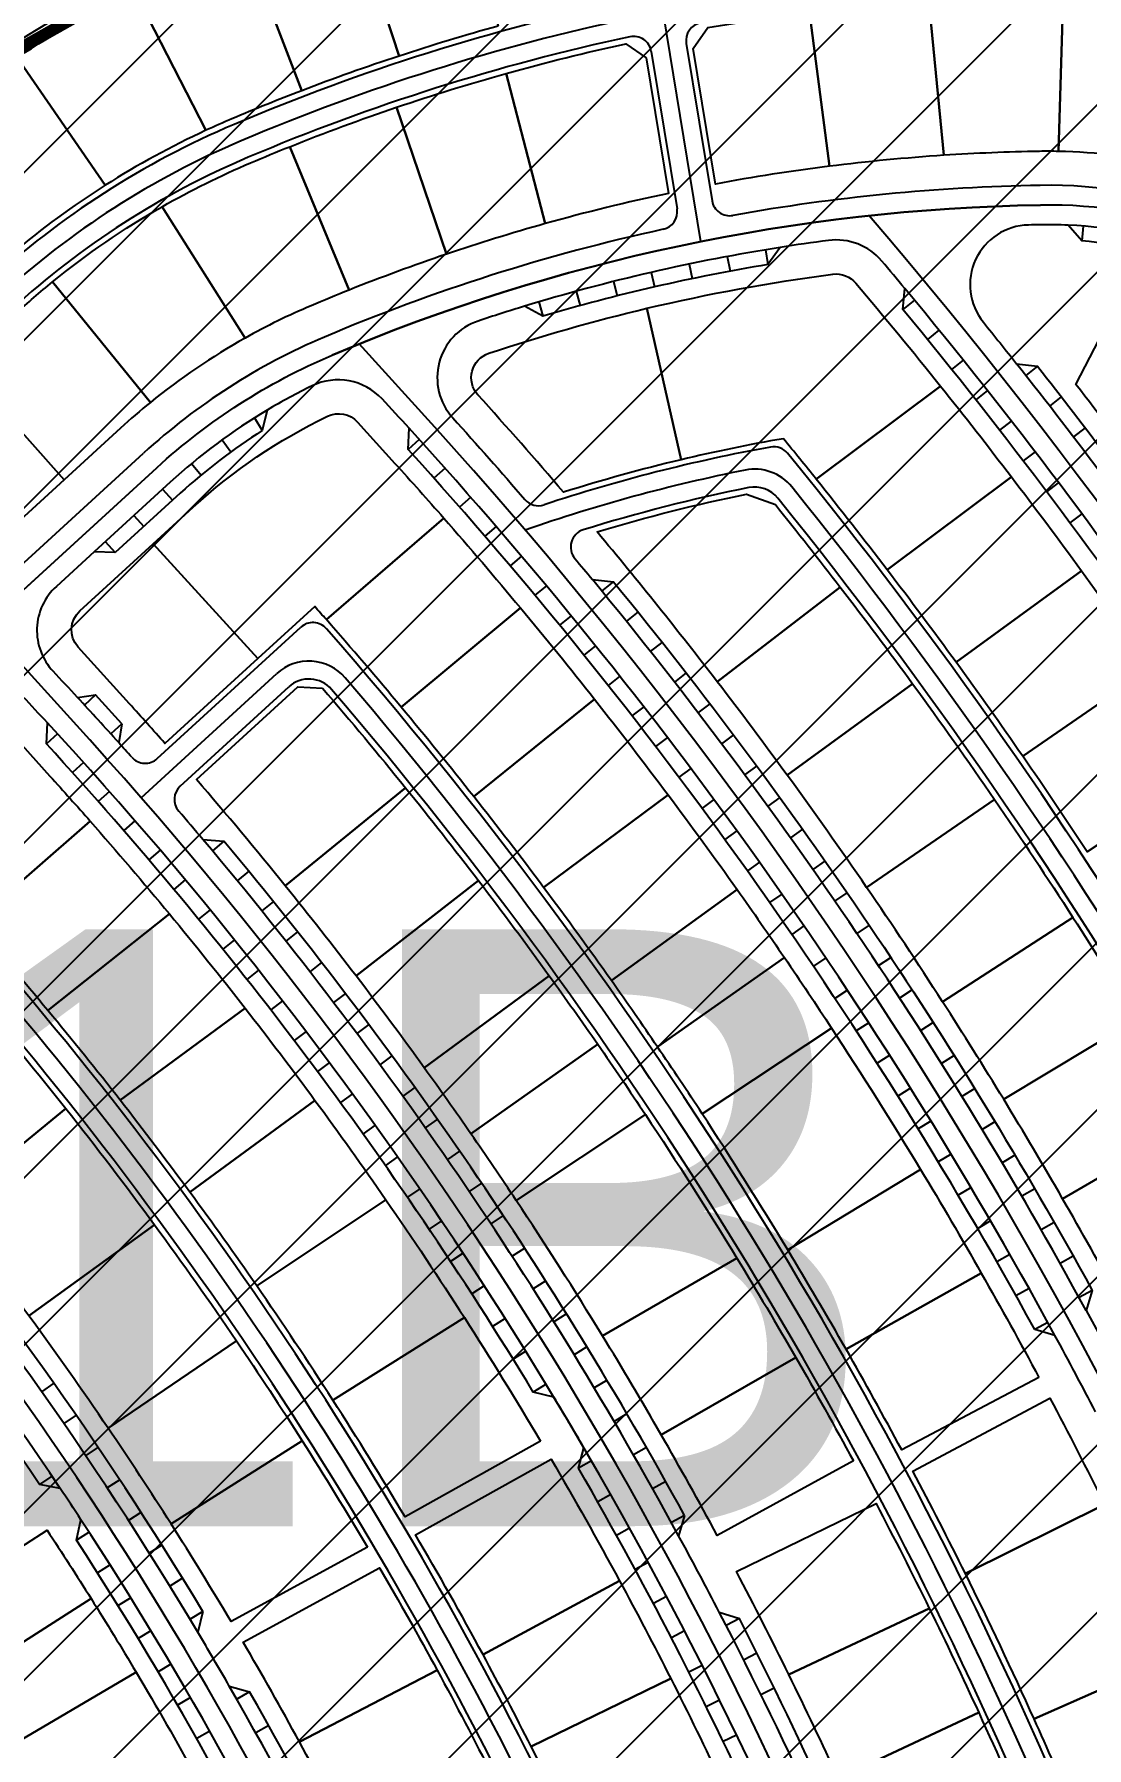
# Paper-space layout 'Layout1' of a CAD drawing. Extents: x 51 to 892, y -832 to -238.
# Drawn here: x 806.07 to 820.18, y -290.56 to -267.59 of the extents above; entities that cross this region are included whole.
import ezdxf

# ---------------------------------------------------------------- set-up
doc = ezdxf.new("R2010")
doc.units = 0
doc.header["$LTSCALE"] = 10
doc.header["$MEASUREMENT"] = 0
doc.linetypes.add('X-Base 100915$0$PHANTOMX2', pattern=[5, 2.5, -0.5, 0.5, -0.5, 0.5, -0.5])
for name, color, linetype in [('L-ANNO-KPLN', 254, 'Continuous'), ('L-ANNO-KPLN-HTCH', 135, 'Continuous'), ('L-ANNO-KPLN-SHET', 139, 'X-Base 100915$0$PHANTOMX2'), ('L-ANNO-TEXT', 50, 'Continuous')]:
    doc.layers.add(name, color=color, linetype=linetype)
doc.styles.add('ANNO-A-XL', font='arial.ttf', dxfattribs={"height": 8})

# ---------------------------------------------------------------- blocks, each defined once
blk = doc.blocks.new('masterplan')
at = {"layer": 'L-ANNO-KPLN'}
for p, q in [((408006.8254733954, 2905926.697607131), (408007.32933309, 2905923.616701897)), ((408007.138029678, 2905926.273449432), (408007.4828378791, 2905924.165081959)), ((408006.6692635743, 2905926.165767282), (408007.0144758747, 2905924.0549289)), ((408012.4543048005, 2905923.825225305), (408012.4387507103, 2905923.625831047)), ((408008.1993252892, 2905923.507349912), (408008.2320230798, 2905923.310040879)), ((408006.6691986622, 2905923.204804126), (408006.7140518915, 2905923.009898539)), ((408007.1771214677, 2905923.316181013), (408007.2179397207, 2905923.12039064)), ((408007.6872362144, 2905923.41704395), (408007.7240020783, 2905923.220452315)), ((408006.1636844765, 2905923.082960804), (408006.2125535477, 2905922.889023149)), ((408005.1607434481, 2905922.808087207), (408005.2175799567, 2905922.616333168)), ((408005.6607945614, 2905922.950703024), (408005.7136586271, 2905922.757816035)), ((408010.1940501194, 2905922.833750665), (408010.039968868, 2905922.706240006)), ((408010.5240428583, 2905922.431875715), (408010.3689910399, 2905922.305547042)), ((408003.767525658, 2905921.128101235), (408002.7550774349, 2905922.245400114)), ((408010.6949394989, 2905921.902349767), (408010.8509528171, 2905922.027489068)), ((408011.8453861941, 2905921.945743758), (408011.6881316208, 2905921.822167873)), ((408011.1747608791, 2905921.620614368), (408011.0177951844, 2905921.496671758)), ((408001.5201323775, 2905921.357551826), (408001.4563925607, 2905921.083814391)), ((408012.0078745936, 2905921.412090888), (408012.1660623415, 2905921.534469957)), ((408001.3496677421, 2905921.252958747), (408001.4563925607, 2905921.083814391)), ((408011.3375392166, 2905921.088536737), (408011.4954481091, 2905921.211275409)), ((408000.9192460724, 2905920.961340121), (408001.0367638115, 2905920.799508169)), ((408003.4096182674, 2905920.832059479), (408003.4231948671, 2905921.114355417)), ((408003.5577837043, 2905920.966416883), (408003.4096182674, 2905920.832059479)), ((408012.483608484, 2905921.120774684), (408012.3244966698, 2905920.999599478)), ((407995.621797408, 2905916.899104219), (407999.8654563529, 2905920.781703423)), ((408011.8129957541, 2905920.799496129), (408011.6541528979, 2905920.677968572)), ((407994.4502117131, 2905915.46937735), (408000.0436624734, 2905920.586925143)), ((408000.5087376063, 2905920.642299316), (408000.6365489379, 2905920.488467383)), ((408003.9054656015, 2905920.579744281), (408003.756167958, 2905920.446633782)), ((408000.3568732308, 2905920.244587559), (407999.4867559699, 2905919.448501765)), ((408000.1190597098, 2905920.298085182), (408000.2540643467, 2905920.150525879)), ((408011.9676177135, 2905920.264991273), (408012.1273852447, 2905920.385300607)), ((408004.249879261, 2905920.190157791), (408004.099460196, 2905920.058303992)), ((407999.7354055207, 2905919.947073126), (407999.8704101575, 2905919.799513823)), ((408004.5910002633, 2905919.797685036), (408004.4394706488, 2905919.667097637)), ((408012.4385981963, 2905919.968713064), (408012.2779153329, 2905919.849628987)), ((407999.3517513316, 2905919.596061071), (407999.4867559699, 2905919.448501765)), ((407999.204192028, 2905919.461056434), (407998.6964591151, 2905918.996522543)), ((407999.4867559699, 2905919.448501765), (407999.204192028, 2905919.461056434)), ((408004.9288044214, 2905919.402353841), (408004.7761752161, 2905919.27304245)), ((408006.0075357207, 2905918.931968831), (408006.162304251, 2905919.058644409)), ((408005.2632677841, 2905919.004192239), (408005.1095500321, 2905918.876166362)), ((408005.5943666369, 2905918.60322846), (408005.4395714665, 2905918.476497508)), ((408006.4910293861, 2905918.65357967), (408006.3352087333, 2905918.528200548)), ((407999.143553157, 2905916.938056091), (407997.7438147676, 2905918.482753486)), ((408000.0484009533, 2905916.687745152), (408001.9722783236, 2905918.447934847)), ((408005.9220775036, 2905918.199490934), (408005.7662161274, 2905918.074064218)), ((408006.6594995807, 2905918.121710849), (408006.8163614962, 2905918.245784776)), ((407999.831769443, 2905916.16425218), (408001.6488267608, 2905917.826710306)), ((408006.2463771487, 2905917.793008287), (408006.0894608616, 2905917.668895019)), ((408007.1382779079, 2905917.835288148), (408006.9803856621, 2905917.712528063)), ((407998.9806173239, 2905917.507277176), (407999.2217474617, 2905917.540717238)), ((407999.2217474617, 2905917.540717238), (407999.0744877446, 2905917.405385883)), ((408000.3560154005, 2905916.318601208), (408001.8108323249, 2905917.649639141)), ((408006.567242578, 2905917.383809339), (408006.4092827572, 2905917.261018632)), ((408007.2978446132, 2905917.300680707), (408007.4567561853, 2905917.422118396)), ((407998.7118707867, 2905917.019637723), (407998.5645171832, 2905916.884409222)), ((407999.573077054, 2905917.154843189), (407999.4245681206, 2905917.020883879)), ((407999.573077054, 2905917.154843189), (407999.531565844, 2905916.901923928)), ((408007.7717741324, 2905917.006304315), (408007.6118543094, 2905916.886197486)), ((408006.8846510415, 2905916.971923105), (408006.7256591446, 2905916.850463971)), ((407999.061666351, 2905916.634876646), (407998.9130529045, 2905916.501034371)), ((408007.1985800335, 2905916.557378789), (408007.0385675986, 2905916.437260136)), ((408007.922392866, 2905916.469107287), (408008.0833097945, 2905916.587874884)), ((407999.4078429559, 2905916.246856309), (407999.2579826945, 2905916.114411987)), ((408007.5090072956, 2905916.140205783), (408007.3479859396, 2905916.021436419)), ((408008.3913414595, 2905916.166859266), (408008.2294386403, 2905916.049439178)), ((407999.750370234, 2905915.855610751), (407999.5992762953, 2905915.724575984)), ((408007.8159108176, 2905915.720433665), (408007.6538922354, 2905915.603022295)), ((408008.6958476591, 2905915.743286803), (408008.5329702329, 2905915.627222407)), ((408000.0892181386, 2905915.461174291), (407999.9369037676, 2905915.331560561)), ((408000.6601389217, 2905915.604045204), (408000.9421465013, 2905915.579254326)), ((408000.9421465013, 2905915.579254326), (408000.7887695923, 2905915.450897309)), ((408001.2752043259, 2905915.177503471), (408001.1206431693, 2905915.050574952)), ((408008.1192688388, 2905915.2980922), (408007.9562648028, 2905915.182047423)), ((408008.9968071713, 2905915.317187015), (408008.8329664897, 2905915.2024864)), ((408000.4243569456, 2905915.06358153), (408000.2708354943, 2905914.935400192)), ((408001.6045205211, 2905914.772679919), (408001.4487884209, 2905914.647190825)), ((408008.4190598504, 2905914.873211333), (408008.2550822089, 2905914.758541645)), ((408009.1294065028, 2905914.775260759), (408009.294199021, 2905914.888589599)), ((408000.7557572561, 2905914.662867346), (408000.6010421818, 2905914.536129631)), ((408001.0833899993, 2905914.259066889), (408000.927494864, 2905914.133783901)), ((408001.9300667405, 2905914.364818518), (408001.7731771014, 2905914.240779648)), ((408008.715262596, 2905914.445821188), (408008.5503232728, 2905914.33253498)), ((408009.5880024817, 2905914.457524426), (408009.4222696119, 2905914.345575259)), ((408009.0078560741, 2905914.015952069), (408008.8419670669, 2905913.904057627)), ((408009.7115354063, 2905913.913459846), (408009.8781970772, 2905914.024021538)), ((408001.4072264349, 2905913.852215582), (408001.2501649036, 2905913.728398297)), ((408002.2518149624, 2905913.953954372), (408002.0937812888, 2905913.831376405)), ((408009.2968195388, 2905913.583634456), (408009.1299929187, 2905913.473139956)), ((408010.1647625825, 2905913.588111147), (408009.9971837259, 2905913.478944637)), ((408001.7272381556, 2905913.442349113), (408001.5690239952, 2905913.320008382)), ((408002.5697374917, 2905913.540122849), (408002.4105733868, 2905913.419016336)), ((408002.8838069629, 2905913.12335957), (408002.7235261269, 2905913.003734933)), ((408009.5821325015, 2905913.148899002), (408009.4143804121, 2905913.039812515)), ((408010.4476790258, 2905913.149823635), (408010.2791946628, 2905913.042059915)), ((408002.0433970895, 2905913.029503438), (408001.8840441678, 2905912.908649978)), ((408003.1939963422, 2905912.703700406), (408003.0326125714, 2905912.585567945)), ((408009.8637747328, 2905912.711776529), (408009.6951093886, 2905912.604106018)), ((408010.7269266895, 2905912.709189547), (408010.5575485623, 2905912.602836126)), ((408002.3556755027, 2905912.61371477), (408002.1951977874, 2905912.494359172)), ((408002.6640460019, 2905912.195019585), (408002.5024575585, 2905912.077172306)), ((408003.5002789296, 2905912.281181484), (408003.3378061153, 2905912.164551364)), ((408010.1417262632, 2905912.272298032), (408009.9721599491, 2905912.166051351)), ((408011.0024861117, 2905912.266239592), (408010.8322260251, 2905912.161303884)), ((408002.9684815365, 2905911.773454609), (408002.8057965278, 2905911.657125977)), ((408003.8026283614, 2905911.855839168), (408003.6390804886, 2905911.740721431)), ((408010.4159673851, 2905911.830494672), (408010.2455124555, 2905911.725679565)), ((408011.2743380876, 2905911.821004642), (408011.1032079076, 2905911.71749396)), ((408003.2689554009, 2905911.349056824), (408003.1051880859, 2905911.234257031)), ((408004.1010186125, 2905911.427710073), (408003.936409759, 2905911.314114627)), ((408010.6864786539, 2905911.386397773), (408010.5151475312, 2905911.283021875)), ((408011.5424636707, 2905911.373515728), (408011.3704753241, 2905911.271437284)), ((408003.5654412372, 2905910.921863458), (408003.4006059692, 2905910.808602565)), ((408004.3954239987, 2905910.99683105), (408004.2297683331, 2905910.884767673)), ((408010.9532408896, 2905910.940038824), (408010.7810460633, 2905910.838109659)), ((408011.8068441744, 2905910.923804035), (408011.6340096476, 2905910.823164945)), ((408004.6858191785, 2905910.563239187), (408004.5191309601, 2905910.452717524)), ((408003.8579130374, 2905910.491911985), (408003.6920242634, 2905910.380199916)), ((408011.2162351776, 2905910.491449471), (408011.0431892038, 2905910.390974453)), ((408012.0674611728, 2905910.471900906), (408011.8937925114, 2905910.372708184)), ((408004.9721791559, 2905910.126971806), (408004.8044727326, 2905910.018001372)), ((408004.1463451454, 2905910.05924012), (408003.9794174044, 2905909.949086666)), ((408011.475442871, 2905910.040661524), (408011.3015583707, 2905909.941647953)), ((408012.3242965024, 2905910.017837837), (408012.1498058103, 2905909.920098396)), ((408005.2544792821, 2905909.68806646), (408005.0857690893, 2905909.580656633)), ((408004.4307122597, 2905909.623885818), (408004.2627601814, 2905909.515300632)), ((408011.7308455911, 2905909.587706942), (408011.5561352493, 2905909.490162008)), ((408012.5773322636, 2905909.561646473), (408012.4020317015, 2905909.465367125)), ((408004.7109894353, 2905909.18588727), (408004.5420277393, 2905909.078879867)), ((408005.5326952578, 2905909.246560927), (408005.3629958173, 2905909.140720954)), ((408011.9824252289, 2905909.132617843), (408011.8069017938, 2905909.036548621)), ((408012.078082794, 2905908.956977461), (408011.8069017938, 2905909.036548621)), ((408004.9871520858, 2905908.745282897), (408004.8171955799, 2905908.639862656)), ((408005.8068031351, 2905908.802493212), (408005.6361290542, 2905908.698232203)), ((407998.6625169304, 2905908.317332658), (407998.4990801202, 2905908.201976629)), ((408005.2591759859, 2905908.302111349), (408005.0882395649, 2905908.198287508)), ((408006.0767793199, 2905908.355901537), (408005.9051452896, 2905908.253228466)), ((407998.9613425869, 2905907.889224075), (407998.7967154568, 2905907.775584498)), ((408006.3426005736, 2905907.906824345), (408006.1700213675, 2905907.805748049)), ((407999.2556814144, 2905907.458018377), (407999.0898831105, 2905907.346108287)), ((408006.6042440154, 2905907.455300289), (408006.4307344883, 2905907.355829468)), ((408005.866657049, 2905907.277329254), (408005.6935322363, 2905907.177196874)), ((407998.6378202285, 2905907.072081813), (407998.4721086726, 2905906.960101664)), ((407999.5455013136, 2905907.023762589), (407999.3785511313, 2905906.913594799)), ((408006.8616871239, 2905907.001368234), (408006.687262211, 2905906.903511452)), ((408006.1248937292, 2905906.825984774), (408005.9508386187, 2905906.72747821)), ((407999.8307706781, 2905906.586504071), (407999.6626880598, 2905906.478091167)), ((408007.1149077395, 2905906.545067254), (408006.9395824546, 2905906.448832934)), ((408007.1149077395, 2905906.545067254), (408007.0355037588, 2905906.273336322)), ((407999.1357895484, 2905906.320436427), (407998.9680563947, 2905906.211507141)), ((408006.378891855, 2905906.372241481), (408006.2039217001, 2905906.275369369)), ((408000.1114583979, 2905906.146290513), (407999.9422629295, 2905906.039644849)), ((407999.4166994819, 2905905.882844036), (407999.247826228, 2905905.775690762)), ((408006.6286291453, 2905905.916139179), (408006.4527592795, 2905905.820910011)), ((408000.3875338631, 2905905.703169922), (408000.2172452712, 2905905.598303625)), ((407999.6929762322, 2905905.442311803), (407999.5229816822, 2905905.336946472)), ((408006.874083693, 2905905.45771788), (408006.6973295284, 2905905.364140002)), ((408000.6589669666, 2905905.257190627), (408000.4876082323, 2905905.154117465)), ((408000.6589669666, 2905905.257190627), (408000.590352576, 2905904.982526247)), ((408007.5794478704, 2905905.248798976), (408007.8490184939, 2905905.162344531)), ((408007.8490184939, 2905905.162344531), (408007.6710829447, 2905905.071026732)), ((407999.9645890354, 2905904.998888782), (407999.7934921186, 2905904.895323126)), ((408007.1152339664, 2905904.997017794), (408006.9376109927, 2905904.90509941)), ((408008.0851348373, 2905904.696962605), (408007.9063597334, 2905904.607299557)), ((408000.2315076472, 2905904.552624347), (408000.0593274152, 2905904.450869899)), ((408007.3520588115, 2905904.534079336), (408007.1735825943, 2905904.443828505)), ((408001.0139848108, 2905904.258012327), (408001.2869664649, 2905904.18307983)), ((408001.2869664774, 2905904.183079808), (408001.1131298107, 2905904.084316572)), ((408008.3169233778, 2905904.22941011), (408008.1373241077, 2905904.141409529)), ((408000.493702346, 2905904.103568192), (408000.3204579714, 2905904.003636281)), ((408007.5845374537, 2905904.068943114), (408007.4052236333, 2905903.980367748)), ((408001.5424766208, 2905903.727791811), (408001.3676350019, 2905903.630858028)), ((408000.751143936, 2905903.651770318), (408000.5768547097, 2905903.553672073)), ((408007.8126494999, 2905903.601649933), (408007.6325137898, 2905903.514757797))]:
    blk.add_line(p, q, dxfattribs=at)
at = {"layer": 'L-ANNO-KPLN', "flags": 128}
for points in [[(407987.0889583607, 2905922.587128629, 0.4917010053788284), (407986.9607872259, 2905921.645488641), (407988.729616443, 2905919.852765416, 0.4048027847091977), (407989.5641404847, 2905919.83371221, -0.0013640750097035), (407990.049060553, 2905920.279810639), (407995.6425113128, 2905925.397358432, -0.0852654705821274), (407999.8477465976, 2905928.097986049, -0.0331588052841534), (408003.847471256, 2905929.487970832), (408004.830487623, 2905929.724915596, -0.0549308624121284), (408011.7720601945, 2905930.609680163, -0.0928711689881435), (408016.3995481979, 2905929.823973209, -0.2358157968075135), (408038.8814598504, 2905905.894963889)], [(407989.6498077281, 2905918.613482691), (407996.1987304164, 2905924.789414102, -0.0852654705819975), (408000.1692018884, 2905927.339274973, -0.0330546858997407), (408004.0533151864, 2905928.689988061), (408005.0235734135, 2905928.923857622, -0.0549308624120991), (408011.7860871383, 2905929.785799562, -0.0928711689882817), (408016.1143715858, 2905929.050894753, -0.235974762197125), (408038.0983193083, 2905905.637775721), (408038.8270733628, 2905903.602639511, -0.0483307189193957), (408039.5359453605, 2905900.794560376, -0.029546859249043), (408039.9276951875, 2905896.530306493)]]:
    blk.add_lwpolyline(points, format="xyb", dxfattribs=at)
at = {"layer": 'L-ANNO-KPLN'}
for points in [[(408004.6190932328, 2905926.505796473, 0.01202638915292147), (408003.2908004019, 2905926.103886484), (408002.6408021554, 2905928.079697381, -0.01180957393953573), (408004.0362895229, 2905928.502634493)], [(408003.2908004019, 2905926.103886484, 0.01203418935241132), (408001.9840266753, 2905925.638914966), (408001.2399016377, 2905927.581266227, -0.01203433548149555), (408002.6408021554, 2905928.079697381)], [(408001.9840266753, 2905925.638914966, 0.0087445653914367), (408001.0493027805, 2905925.262027174, 0.00818618979976415), (408000.7018148511, 2905925.108043586), (407999.7539749714, 2905926.961061358, -0.009680333267196098), (408000.237862241, 2905927.17722018, -0.00873764101865905), (408001.2399016377, 2905927.581266227)], [(408000.7018148511, 2905925.108043586, 0.03294895302951101), (407999.3525593412, 2905924.372476179), (407998.1703637107, 2905926.085525343, -0.03292704724978848), (407999.7539749714, 2905926.961061358)], [(408012.1861298885, 2905926.905330633), (408012.1261579127, 2905924.825964432, 0.009188110859267217), (408011.8714553032, 2905924.826322917, 0.01225120495119628), (408010.5910439646, 2905924.773194538), (408010.3897995484, 2905926.844509523, -0.0128232299700301), (408011.8351133498, 2905926.906216879, -0.009774612789368083)], [(408014.145935182, 2905926.646382565), (408013.6380182179, 2905924.629282683, 0.05493467381473929), (408012.1261579127, 2905924.825964432), (408012.1861298885, 2905926.905330633, -0.05485855469786142)], [(408009.0556469932, 2905924.626199314, 0.01478854593836005), (408007.5274115695, 2905924.388199247), (408007.2303424614, 2905926.204660115), (408007.4278056253, 2905926.484059, -0.01221962028095877), (408008.7906466628, 2905926.689373332)], [(408010.5910439646, 2905924.773194538, 0.01474823081037746), (408009.0556469932, 2905924.626199314), (408008.7906466628, 2905926.689373332, -0.01425370941845842), (408010.3897995484, 2905926.844509523)], [(408006.6020081989, 2905926.081340338), (408006.8993367098, 2905924.263295149, 0.0162545046209603), (408005.248934326, 2905923.857600048), (408004.7225764733, 2905925.870247251, -0.01466771046962069), (408006.3285145423, 2905926.268307067)], [(407999.3525593412, 2905924.372476179, 0.03309812292639231), (407998.1057642768, 2905923.461294366), (407996.770159596, 2905925.055775832, -0.0316270641863075), (407998.1703637107, 2905926.085525343)], [(408005.248934326, 2905923.857600048, 0.01327657438588702), (408003.923053929, 2905923.447394514), (408003.2557287588, 2905925.417463652, -0.01362098258707541), (408004.7225764733, 2905925.870247251)], [(408003.923053929, 2905923.447394514, 0.01327610890070701), (408002.621304444, 2905922.967617451), (408001.8243363233, 2905924.889064464, -0.01353553239223079), (408003.2557287588, 2905925.417463652)], [(408002.621304444, 2905922.967617451, 0.005305813823805594), (408002.1106879167, 2905922.757658649, 0.02748462110255111), (408001.2272748606, 2905922.324715981), (408000.1138760566, 2905924.084493588, -0.0299983984038886), (408001.2989767928, 2905924.672737018, -0.005072726762893795), (408001.8243363233, 2905924.889064464)], [(408001.2272748606, 2905922.324715981, 0.04295532581978032), (407999.9561560347, 2905921.461784167), (407998.6446371524, 2905923.076153706, -0.04043837862091129), (408000.1138760566, 2905924.084493588)], [(408013.9000809387, 2905923.046153504, -0.02116758088292645), (408016.2053249264, 2905922.0830359, -0.006430356198283286), (408016.4446322346, 2905921.967159472), (408015.4352749006, 2905920.145799927, 0.003836509352015747), (408015.3229850703, 2905920.199455167, 0.01548107942082984), (408013.7630404441, 2905920.872122309), (408013.3153994184, 2905920.437920201, 0.005767036676468139), (408012.3592075952, 2905921.70313878), (408013.1683548908, 2905923.259974527, -0.03457559357903633)], [(407999.9561560347, 2905921.461784167, 0.01469599718612333), (407999.5576457793, 2905921.11813863), (407998.800494351, 2905920.425407294), (407997.416026311, 2905921.977938308), (407998.1535975571, 2905922.652755387, -0.01471797360877736), (407998.6446371524, 2905923.076153706)], [(408009.409522465, 2905923.061226325, -0.006632195635699239), (408010.5446139316, 2905921.680453615), (408008.8790727666, 2905920.432719222, 0.002697337978840581), (408008.4389017895, 2905920.975759804, 0.01544398293179678), (408007.0693275868, 2905920.693917132), (408006.6096624548, 2905922.722557449, -0.02565448822213639), (408009.1019928538, 2905923.180350123, -0.2552982852668285)], [(408007.0693275868, 2905920.693917132, 0.01807205803188935), (408005.4928793679, 2905920.25766051, 0.006932920337191258), (408004.3455713878, 2905921.56239576, -0.5410959963325191), (408004.4918564733, 2905922.119433581, -0.02229251330789941), (408006.6096624548, 2905922.722557449)], [(408011.4954209299, 2905920.464057049), (408009.8309235896, 2905919.216586387, 0.005911929765936639), (408008.8790727666, 2905920.432719222), (408010.5446139316, 2905921.680453615, -0.005735806267848136)], [(408002.7333457872, 2905921.197126566), (408003.233990373, 2905920.644634477, -0.004009284098847235), (408003.8874970628, 2905919.911723764), (408002.3144396982, 2905918.550775679, 0.00104950601042969), (408002.15899016, 2905918.727191815), (408001.3976997245, 2905918.030673627), (407999.9943500836, 2905919.565929528), (408000.5296791641, 2905920.055711645, -0.0726400817864478), (408002.328513599, 2905921.27574916, -0.3329258757988388)], [(408012.4328037326, 2905919.205972206), (408010.7535682032, 2905917.978569261, 0.005910966136150801), (408009.8309235896, 2905919.216586387), (408011.4954209299, 2905920.464057049, -0.005828249460531368)], [(408008.3323576369, 2905920.091468509, -0.005428505591802592), (408009.2015644251, 2905918.985685018), (408007.5524595854, 2905917.718078652, 0.01026430933091541), (408005.9418964848, 2905919.726657, -0.02350337898125494), (408007.9461789621, 2905920.231873989)], [(408004.9144358579, 2905918.71039658), (408003.3177543547, 2905917.377329312, 0.006534591474855876), (408002.3144396982, 2905918.550775679), (408003.8874970628, 2905919.911723764, -0.006452546483776763)], [(408001.3976997245, 2905918.030673627), (408000.1518717356, 2905916.890844063, 0.003171451697643161), (407999.6770884464, 2905917.421522831), (407998.988392572, 2905918.181541082, -0.4128113719664958), (407999.0110959014, 2905918.666332752), (407999.9943500836, 2905919.565929528)], [(408013.3576989435, 2905917.902012837), (408011.6466400174, 2905916.719422249, 0.00591178105573228), (408010.7535682032, 2905917.978569261), (408012.4328037326, 2905919.205972206, -0.005950667606765911)], [(408010.1709792189, 2905917.691416866), (408008.4912713316, 2905916.464629227, 0.00624775970974197), (408007.5524595854, 2905917.718078652), (408009.2015644251, 2905918.985685018, -0.00624417134130724)], [(408005.9100304845, 2905917.483040165), (408004.2901899653, 2905916.178065868, 0.006534483550613515), (408003.3177543547, 2905917.377329312), (408004.9144358579, 2905918.71039658, -0.00645476597600647)], [(408011.2693226475, 2905916.138858933), (408009.5539004679, 2905914.962618882, 0.007338887709057397), (408008.4912713316, 2905916.464629227), (408010.1709792189, 2905917.691416866, -0.007352243697940297)], [(408014.2483472987, 2905916.581335752), (408012.5098800486, 2905915.439302965, 0.005912097850405655), (408011.6466400174, 2905916.719422249), (408013.3576989435, 2905917.902012837, -0.005915032551915523)], [(408002.2649140332, 2905917.631506607, -0.007407385884730939), (408003.3753464582, 2905916.298025641), (408001.7630618755, 2905914.98385218, 0.008221174118916166), (408000.5730110222, 2905916.408703858), (408001.9311760707, 2905917.651312799)], [(408006.8938426088, 2905916.20346811), (408005.2262662039, 2905914.960239255, 0.006499131855940278), (408004.2901899653, 2905916.178065868), (408005.9100304845, 2905917.483040165, -0.006592897420115302)], [(407997.9281661819, 2905917.207054606), (407998.6100178666, 2905916.454589339, -0.003715349687930801), (407999.1501753557, 2905915.849516721), (407997.5818892451, 2905914.483180131), (407997.5544313607, 2905914.514398902), (407997.0012571813, 2905914.008289986), (407995.6197904246, 2905915.563566928), (407997.4410469022, 2905917.22986694, -0.4156171443823116)], [(408004.3540300394, 2905915.052588779), (408002.7119713998, 2905913.775809654, 0.006801469906742497), (408001.7630618755, 2905914.98385218), (408003.3753464582, 2905916.298025641, -0.006776348214727697)], [(408007.8188014865, 2905914.933509202), (408006.1350560704, 2905913.712030511, 0.006530899729253011), (408005.2262662039, 2905914.960239255), (408006.8938426088, 2905916.20346811, -0.00641249849703957)], [(408012.3193975732, 2905914.558332292), (408010.5727380153, 2905913.428939362, 0.007347315330670854), (408009.5539004679, 2905914.962618882), (408011.2693226475, 2905916.138858933, -0.007345205396368732)], [(408000.2119009359, 2905914.605869714), (407998.5831347593, 2905913.311479968, 0.00729286231642272), (407997.5818892451, 2905914.483180131), (407999.1501753557, 2905915.849516721, -0.007445986949065164)], [(408005.3024088147, 2905913.776040073), (408003.6275740403, 2905912.542534424, 0.006800583812507084), (408002.7119713998, 2905913.775809654), (408004.3540300394, 2905915.052588779, -0.006819712681608248)], [(408008.4533757169, 2905914.020825387), (408006.7512858822, 2905912.82497838, 0.004582677625939622), (408006.1350560704, 2905913.712030511), (408007.8188014865, 2905914.933509202, -0.004559570032785836)], [(408001.2252510929, 2905913.345217309), (407999.5517560655, 2905912.108792208, 0.007303472114218932), (407998.5831347593, 2905913.311479968), (408000.2119009359, 2905914.605869714, -0.007363852153209656)], [(408013.1734107679, 2905913.194233767), (408011.3913479364, 2905912.12158714, 0.006157690038610571), (408010.5727380153, 2905913.428939362), (408012.3193975732, 2905914.558332292, -0.006238313780245443)], [(408009.0846153107, 2905913.076567288), (408007.3512672447, 2905911.926800448, 0.004589860637155558), (408006.7512858822, 2905912.82497838), (408008.4533757169, 2905914.020825387, -0.004681118798752354)], [(408005.9508528598, 2905912.859649707), (408004.2511033454, 2905911.660722769, 0.004797223997994887), (408003.6275740403, 2905912.542534424), (408005.3024088147, 2905913.776040073, -0.004841728430632657)], [(407997.6584399957, 2905913.416997781, -0.008765686015702894), (407998.8231849801, 2905911.999636847), (407997.213951626, 2905910.68130551, 0.009741289996732197), (407995.9705150941, 2905912.190510462, -0.002462616581225049), (407996.7722914638, 2905912.931357324), (407997.3253479991, 2905913.437358606)], [(408002.162464136, 2905912.108110968), (408000.4846257531, 2905910.878649696, 0.007315276826380981), (407999.5517560655, 2905912.108792208), (408001.2252510929, 2905913.345217309, -0.007063698349132687)], [(408013.980525431, 2905911.831536379), (408012.1812197758, 2905910.788067096, 0.006187710663242991), (408011.3913479364, 2905912.12158714), (408013.1734107679, 2905913.194233767, -0.006143554536761297)], [(408006.5901167348, 2905911.918231), (408004.857671014, 2905910.767148805, 0.004809547066125179), (408004.2511033454, 2905911.660722769), (408005.9508528598, 2905912.859649707, -0.004902610115517574)], [(408010.2782086805, 2905911.180061576), (408008.4986237533, 2905910.103295635, 0.009112397753869348), (408007.3512672447, 2905911.926800448), (408009.0846153107, 2905913.076567288, -0.009163056516606583)], [(408000.0135255837, 2905910.438986531), (407998.3295398912, 2905909.218078147, 0.009163338318586851), (407997.213951626, 2905910.68130551), (407998.8231849801, 2905911.999636847, -0.009387829846223147)], [(408003.1119682933, 2905910.776245953), (408001.3815124247, 2905909.621718833, 0.00731236329278325), (408000.4846257531, 2905910.878649696), (408002.162464136, 2905912.108110968, -0.007441211854633457)], [(408007.8172788594, 2905909.992343687), (408006.0144339738, 2905908.953623649, 0.009533140400555336), (408004.857671014, 2905910.767148805), (408006.5901167348, 2905911.918231, -0.009764695110639614)], [(408014.7589706019, 2905910.440606913), (408012.9335969018, 2905909.443430171, 0.006162647000083754), (408012.1812197758, 2905910.788067096), (408013.980525431, 2905911.831536379, -0.006183338721083122)], [(408011.0913866181, 2905909.793299919), (408009.2796906334, 2905908.771429501, 0.006543363012999693), (408008.4986237533, 2905910.103295635), (408010.2782086805, 2905911.180061576, -0.006584575747038537)], [(408004.1637336793, 2905909.196146991), (408002.4020562351, 2905908.090131687, 0.008689624829891746), (408001.3815124247, 2905909.621718833), (408003.1119682933, 2905910.776245953, -0.008634970142181958)], [(408001.1100351987, 2905908.885694341), (407999.3906279824, 2905907.71520151, 0.009165534459065967), (407998.3295398912, 2905909.218078147), (408000.0135255837, 2905910.438986531, -0.00910233842492958)], [(408008.604050376, 2905908.663710992), (408006.801576771, 2905907.625748483, 0.006841327753345077), (408006.0144339738, 2905908.953623649), (408007.8172788594, 2905909.992343687, -0.006613996892956669)], [(408011.8635204113, 2905908.393919976), (408010.0242711592, 2905907.422461404, 0.006529874764571877), (408009.2796906334, 2905908.771429501), (408011.0913866181, 2905909.793299919, -0.006538894009450209)], [(408005.1834933211, 2905907.541701132), (408003.3686390159, 2905906.524284403, 0.008693348478387285), (408002.4020562351, 2905908.090131687), (408004.1637336793, 2905909.196146991, -0.008842279116664204)], [(408001.9904956133, 2905907.545446606), (408000.2339716391, 2905906.431431318, 0.007653992410266736), (407999.3906279824, 2905907.71520151), (408001.1100351987, 2905908.885694341, -0.007671969461571919)], [(408009.3771363768, 2905907.274727487), (408007.5524083471, 2905906.276356227, 0.006839187211245799), (408006.801576771, 2905907.625748483), (408008.604050376, 2905908.663710992, -0.006815065579780731)], [(408012.7411684823, 2905906.68944616), (408010.8773118716, 2905905.766273232, 0.006523010336933638), (408010.1745072008, 2905907.139922734), (408012.0102569509, 2905908.117824236, -0.006580559825289703)], [(408002.8648843283, 2905906.118934468), (408001.0379901575, 2905905.121845382, 0.007655623519387435), (408000.2339716391, 2905906.431431318), (408001.9904956133, 2905907.545446606, -0.008001647032578081)], [(408006.2431549076, 2905905.670258599), (408004.414257218, 2905904.679559096, 0.008699878515878997), (408003.5110235085, 2905906.28293387), (408005.3256152713, 2905907.300377866, -0.00851413882197647)], [(408010.3940487434, 2905905.299221396), (408008.5114115931, 2905904.414131136, 0.006843839479822713), (408007.8106385148, 2905905.79134201), (408009.6810254297, 2905906.703413998, -0.006733501207647182)], [(408013.7006481444, 2905904.659747343), (408011.7983287696, 2905903.81842936, 0.009105959213158198), (408010.8773118716, 2905905.766273232), (408012.7411684823, 2905906.68944616, -0.0091746962552188)], [(407999.161673569, 2905905.432485934), (407997.4094816326, 2905904.311501208, 0.005805511000088239), (407996.8252188466, 2905905.219816161), (407998.5738936291, 2905906.346313695, -0.005591400760378978)], [(408003.8000717319, 2905904.469576336), (408001.9547842257, 2905903.509099124, 0.007649412265900522), (408001.2004424536, 2905904.845950938), (408003.0269880105, 2905905.842849737, -0.007551457558156107)], [(408006.9295695146, 2905904.358939372), (408005.0582782917, 2905903.450163117, 0.006571780314856753), (408004.414257218, 2905904.679559096), (408006.2431549076, 2905905.670258599, -0.006749941913042679)], [(407999.7644279818, 2905904.446167365), (407997.9726299773, 2905903.389868518, 0.005796500403493795), (407997.4094816326, 2905904.311501208), (407999.161673569, 2905905.432485934, -0.005950765164327056)], [(408011.05623951, 2905903.90430059), (408009.173576029, 2905903.01976315, 0.006844409404337117), (408008.5114115931, 2905904.414131136), (408010.3940487434, 2905905.299221396, -0.006598502493135673)], [(408014.4231186323, 2905902.990316215, 0.001148488231855823), (408012.64464786, 2905902.470626477), (408012.321117108, 2905902.623818889, 0.005515985668657453), (408011.7983287696, 2905903.81842936), (408013.7006481444, 2905904.659747343, -0.007428183014437026)], [(408000.5720744136, 2905903.035983204), (407998.7402707901, 2905902.050451395, 0.008270963248520467), (407997.9726299773, 2905903.389868518), (407999.7644279818, 2905904.446167365, -0.008351859540196724)], [(408004.5413193416, 2905903.054236615), (408002.6681460693, 2905902.149313474, 0.007651321328150642), (408001.9547842257, 2905903.509099124), (408003.8000717319, 2905904.469576336, -0.007665521739087787)], [(408007.619224531, 2905902.947691591), (408005.7364135419, 2905902.063707193, 0.007301990001079665), (408005.0582782917, 2905903.450163117), (408006.9295695146, 2905904.358939372, -0.007154628760510236)], [(408011.8102031015, 2905902.188562158), (408009.912487524, 2905901.335539737, 0.008148657253083393), (408009.173576029, 2905903.01976315), (408011.05623951, 2905903.90430059, -0.00801150271104381)]]:
    blk.add_lwpolyline(points, format="xyb", close=True, dxfattribs=at)
for points in [[(407986.7091254294, 2905890.192403139, 0.0980024536709749), (407980.4501819189, 2905900.393740428, -0.4082616365132601), (407980.49314625, 2905901.848836966, 0.0052592554763327), (407990.647733167, 2905911.825899897, -0.0115261421025534), (407994.4502117131, 2905915.46937735), (408000.0436624733, 2905920.586925143, -0.0852737295578541), (408002.3915494375, 2905922.094698017, -0.0962344751744376), (408011.8836718522, 2905924.106426572, 0.0962344751744376), (408002.3915494375, 2905922.094698017)], [(408021.3053195808, 2905918.451094997, -0.0561492672459392), (408028.3842192214, 2905903.346859523, 0.0561492672459392), (408021.3053195737, 2905918.451095009, 0.146603051820441), (408016.5107502635, 2905922.73504462, 0.0211675808837009), (408014.1492808126, 2905923.721652897, 0.0928632871890497), (408011.8836718516, 2905924.106426572)], [(408026.9133979068, 2905906.605831384, 0.0001650276132386), (408026.8954769245, 2905906.65144362), (408026.6361020628, 2905906.763768588, 0.0157610031539614), (408024.7805976407, 2905911.045642069), (408024.8760014339, 2905911.311706601, 0.0039062698682386), (408024.3704662006, 2905912.355740485), (408024.1025770068, 2905912.445893672, 0.0222552556544132), (408020.9098577551, 2905918.208389529, 0.146603051761881), (408016.3139206039, 2905922.314861225, 0.0211675808989203), (408013.9886853395, 2905923.286331069, 0.0690026000736688), (408012.4387507103, 2905923.625831047), (408012.2546875104, 2905923.837440219, 0.0153387273464886), (408011.8881512519, 2905923.842464576, 0.0016459692694876), (408011.7224300297, 2905923.839106576, 0.6222988039874217), (408011.1188969634, 2905922.536683609, -0.0026031380862334), (408011.5643264371, 2905921.979241894), (408011.8453861941, 2905921.945743758, -0.0056911658094518), (408012.7980063373, 2905920.704681761), (408012.7577102944, 2905920.424515843, -0.0006879554814783), (408012.870173722, 2905920.273144906)], [(408024.3704662006, 2905912.355740485, 0.0229290908134228), (408021.0803154351, 2905918.313003961, 0.14660305176202), (408016.3987609748, 2905922.495974757, 0.0211675808988918), (408014.057907526, 2905923.473969788, 0.0774142905618169), (408012.2546875104, 2905923.837440219, 0.0774142905618169)], [(408017.3019145714, 2905911.993611416, 0.0478305426070264), (408010.0399688681, 2905922.706240006), (408010.0663130551, 2905922.987644178, 0.0017647007756981), (408009.7579029653, 2905923.355449083, 0.2552982813948335), (408009.0427178305, 2905923.632481161, 0.0064811184100706), (408008.396762123, 2905923.539263644), (408008.2320230798, 2905923.310040879, 0.0309918042555643), (408005.2175799569, 2905922.616333168), (408004.969217182, 2905922.750489646, 0.0064806200985484), (408004.3475401005, 2905922.551994315, 0.541095993168376), (408004.0073422194, 2905921.256557526, -0.0058692051986522), (408004.9752993393, 2905920.16049318)], [(408008.396762123, 2905923.539263644, 0.0349681666295212), (408004.969217182, 2905922.750489646, 0.0349681666295212)], [(408017.5730692449, 2905911.913877689, 0.0493045999438914), (408010.0663130551, 2905922.987644178)], [(408012.7577102944, 2905920.424515843, 0.0071504837587345), (408011.5643264371, 2905921.979241894)], [(408001.5201323775, 2905921.357551826, 0.0508415740317465), (408000.2218685939, 2905920.392146863), (407999.204192028, 2905919.461056434)], [(408005.644826313, 2905919.37100639, -0.0014829741251648), (408005.8806116697, 2905919.08653399), (408006.162304251, 2905919.058644409, -0.0459480408349035), (408012.577332265, 2905909.56164647), (408012.4980294491, 2905909.289912293, -0.0017910070118797), (408012.7101820651, 2905908.897338909), (408012.9809467229, 2905908.814786508, -0.0313164221202838), (408016.2127419134, 2905901.693911917), (408016.0966033317, 2905901.435764225, -0.0019260718445454), (408016.2640240646, 2905900.98603334, 0.3922606962699236), (408017.2335994693, 2905900.492740123, -0.000348758953422), (408017.7708040617, 2905900.645063118), (408017.9089419387, 2905900.891919175, -0.0016239296348752), (408020.4147059094, 2905901.590403505), (408020.6606245402, 2905901.450603602, -0.0003485200419479), (408021.1987930647, 2905901.59804403, 0.4381023115839814), (408021.7401077948, 2905902.642254532, 0.0017647107475227), (408021.5750186893, 2905903.092971097), (408021.3179438179, 2905903.210422512, 0.0019117670338155), (408021.1346216312, 2905903.69540026), (408021.2497243714, 2905903.953535271, 0.0005240977940608), (408021.1982791788, 2905904.086483318)], [(408012.4980294491, 2905909.289912293, 0.0475569974015703), (408005.8806116697, 2905919.08653399, 0.0474279381196658)], [(408008.6088488685, 2905901.876200011, 0.0006321375596148), (408008.5520569398, 2905902.004584735), (408008.2880814999, 2905902.105442138, 0.0257622673604333), (408005.6935322363, 2905907.177196874), (408005.7662114223, 2905907.450276162, 0.0035632784348617), (408005.3626934665, 2905908.130985407), (408005.0882395649, 2905908.198287508, 0.0492113021985785), (407998.5645171832, 2905916.884409222), (407998.576376887, 2905917.16674775, 0.0021612956990042), (407998.2490501871, 2905917.517798177, 0.4101868581464665), (407997.1262848738, 2905917.559942144)], [(407999.531565844, 2905916.901923928, 0.0036510858985939), (407998.9806173239, 2905917.507277176, 0.0036510858985939)], [(408007.0355037588, 2905906.273336322, 0.0505353906764145), (408000.6601389217, 2905915.604045204, 0.0503659536034217)], [(408002.7822521536, 2905899.621957451, 0.0007828386654308), (408002.7189605455, 2905899.762693724), (408002.4542973038, 2905899.861730889, 0.0369500360997587), (407998.9680563947, 2905906.211507141), (407999.026520182, 2905906.48794807, 0.0025448854883271), (407998.7494642886, 2905906.906143425), (407998.4721086726, 2905906.960101664, 0.0369500465587861), (407993.9843902785, 2905912.64639636), (407993.9963623594, 2905912.928696458, 0.002435094007133), (407993.6688497711, 2905913.279607093, 0.4172711106792759), (407992.5319337308, 2905913.307343235, 0.0012370634043173), (407992.1265335736, 2905912.915264659), (407992.1228829829, 2905912.632569642, 0.0035436839384784), (407990.9763881457, 2905911.498360732, -0.0003635341166601), (407990.2807656212, 2905910.801382621), (407989.9979020243, 2905910.801333829, -0.0002083199608742), (407989.5988252729, 2905910.402628617, 0.4051575325022551), (407989.5805712643, 2905909.289089113, -0.0027543004828927), (407989.9070468231, 2905908.93722583), (407990.1899099641, 2905908.924102518, -0.0029838811790777), (407990.5390232934, 2905908.535501744), (407990.5219029025, 2905908.252824097, -0.0003350806470555), (407990.5604381538, 2905908.208949025)], [(408000.590352576, 2905904.982526247, 0.0411812693237966), (407995.8322871355, 2905911.64953229, 0.0411812693237966)], [(408004.1179347209, 2905897.812636182, 0.0359534817133786), (408001.0139848108, 2905904.258012327)]]:
    blk.add_lwpolyline(points, format="xyb", dxfattribs=at)
blk.add_lwpolyline([(407998.800494351, 2905920.425407294), (407997.6672191269, 2905919.388553593), (407996.2604919851, 2905920.920719359), (407997.416026311, 2905921.977938308)], close=True, dxfattribs=at)
for centre, radius, start, end in [((408012.315842588, 2905898.6703089), 28.79999999983144, 90.97539259187151, 112.9616952548956), ((408012.3158425881, 2905898.6703089), 28.55999999981767, 90.97539259187151, 112.9616952548956), ((408007.3748831109, 2905926.312185092), 0.24, 100.1345345372144, 189.2880843591363), ((408012.3158425881, 2905898.6703089), 28.31999999983949, 102.0944558282044, 112.9616952548956), ((408006.4324101416, 2905926.127031622), 0.24, 9.288084359136315, 102.0944558282044), ((408005.6058535061, 2905914.507481833), 11.59999999995744, 112.9616952548956, 132.4559505201952), ((408005.6058535065, 2905914.507481833), 11.36, 112.9616952548956, 132.4559505201952), ((408005.6058535061, 2905914.507481833), 11.11999999991448, 112.9616952548956, 132.4559505201952), ((408012.3153231636, 2905898.67008884), 25.70400000096264, 90.97220855567153, 100.2030188687297), ((408011.9895485884, 2905917.867324864), 6.503999999572198, 69.75037393453346, 90.97220855567153), ((408007.7196913118, 2905924.203817619), 0.24, 189.2880843591363, 280.2030188687297), ((408006.777622442, 2905924.016193239), 0.24, 282.3245039117944, 9.288084359136315), ((407957.8064246373, 2905879.480126867), 68.26400000024704, 18.94551651062826, 40.66500417455183), ((408012.3153231636, 2905898.67008884), 25.70400000096264, 102.3245039117944, 112.9598161718152), ((408005.6058535083, 2905914.507481837), 8.504000001026913, 112.9598161718152, 132.4559505201952), ((408005.6058535085, 2905914.507481837), 7.976000000982362, 115.875331233722, 120.8139442884081), ((408002.4741434717, 2905920.96405742), 0.8000000000092449, 42.88356164969467, 115.875331233722), ((407957.8071283356, 2905879.479362539), 61.76000451568272, 42.38753168928208, 42.88452548162088), ((407957.8064246366, 2905879.480126867), 62.02400000098211, 19.28605730690949, 42.18151808861492), ((408005.6058535082, 2905914.507481837), 7.776000000997695, 122.2506488333877, 132.4559505201952), ((407957.8064246366, 2905879.480126867), 61.76000000098211, 28.50794461038739, 42.38656789206718), ((407957.8064246362, 2905879.480126866), 61.56000000160081, 28.69348853094378, 42.20102166284249), ((408012.3153231612, 2905898.670088836), 22.56000000032133, 100.3377103816606, 108.2980172163041), ((408008.310004956, 2905920.627771457), 0.24, 39.17185516680056, 100.3377103816606), ((407957.8099033444, 2905879.482184364), 65.38, 22.37179857547793, 39.17185516680056), ((408012.3153231612, 2905898.670088836), 22.32000000032133, 101.3359789394111, 109.1877228179645), ((408008.0538615301, 2905919.927142836), 0.6400000000000001, 38.8330768376875, 101.3359789394111), ((408012.3153231612, 2905898.670088836), 22.08000000032133, 101.3359789394111, 107.2766591560162), ((408008.0538615301, 2905919.927142836), 0.4, 38.8330768376875, 101.3359789394111), ((407957.8099033444, 2905879.482184364), 65.14000000000001, 22.37179857547793, 38.8330768376875), ((408005.157044297, 2905920.317237463), 0.24, 220.7758276106682, 288.2980172163041), ((407957.8099033444, 2905879.482184364), 64.9, 21.87233685185758, 38.8330768376875), ((408005.8291510048, 2905919.524708726), 0.24, 107.2766591560162, 219.8236223631652), ((407999.2364776616, 2905918.406285315), 0.8000000096355913, 132.4559499977715, 223.2152438685275), ((408002.1342838877, 2905918.270863683), 0.24, 41.18939330444709, 132.4559505201952), ((407957.8098644066, 2905879.482259201), 59.14, 23.04609916276956, 41.18939330444709), ((408002.0808415983, 2905917.354520534), 0.6400000000000001, 40.54582267452385, 132.4559505201952), ((408002.0808415983, 2905917.354520534), 0.6400000000000001, 40.54582267452385, 132.4559505201952), ((407957.8064246346, 2905879.480126869), 56.0480000005297, 42.72456592824764, 43.21524455424677), ((408002.0808415983, 2905917.354520534), 0.4, 40.54582267452385, 132.4559505201952), ((407957.8098644066, 2905879.482259201), 58.89999999999999, 23.04609916276956, 40.54582267452385), ((407957.8064246533, 2905879.480126882), 56.24799997836458, 42.05136438435809, 42.58294087859606), ((407957.8098644066, 2905879.482259201), 58.66, 22.49162737734602, 40.54582267452385), ((407957.806424637, 2905879.480126867), 55.520000000523, 23.9349932833761, 42.74946979387214), ((407957.806424637, 2905879.480126867), 55.78400000052301, 19.60243027814456, 42.18151808861492), ((407957.8064282556, 2905879.480130091), 56.04799515388217, 41.61852968565901, 41.88780236386426), ((407999.8863953892, 2905916.864816316), 0.24, 221.618529685659, 312.4559505201951), ((408000.5180209646, 2905916.141530044), 0.24, 132.4559505201952, 220.6410682184319), ((407957.8064246364, 2905879.480126868), 56.04800000051686, 40.12951092168439, 40.64106821843197), ((407957.806424637, 2905879.480126867), 56.24800000054178, 28.76194927267142, 39.9250580223165), ((407957.8098477852, 2905879.482275045), 52.89999999999999, 23.9072864612753, 41.03925740896), ((407957.8098477852, 2905879.482275045), 52.66, 23.9072864612753, 40.3165691780596), ((407957.8098477852, 2905879.482275045), 52.42000000000001, 23.19427121423511, 40.3165691780596), ((407957.8064246387, 2905879.480126868), 49.27999999853846, 33.81646358293068, 43.3037490875446), ((407957.8064246387, 2905879.480126868), 49.54399999853846, 19.88563087682849, 42.18151808861492), ((407957.8162510557, 2905879.48773289), 49.99563239599547, 31.02648049998119, 40.00130116470643), ((407957.8271770279, 2905879.444367961), 46.66, 24.62659902443101, 40.70014503321628), ((407957.8271770279, 2905879.444367961), 46.42000000000001, 24.62659902443101, 39.99623433290641), ((407957.8271770279, 2905879.444367961), 46.18, 23.92064135484754, 39.99623433290641), ((407957.8064246369, 2905879.480126867), 61.7600000005799, 27.43179479186399, 28.50794461038739), ((407957.8064246371, 2905879.480126867), 43.30400000039617, 20.12144439573106, 42.18151808861492), ((407957.8064246387, 2905879.480126868), 49.27999999853846, 24.30400484553012, 33.23322021714194), ((407957.8064246371, 2905879.480126867), 56.04800000054837, 27.3716719595522, 28.55749665860218), ((407960.1354537922, 2905880.528962539), 53.49769048839175, 20.96614327952781, 27.52095332332574), ((407957.8064246401, 2905879.480126868), 56.24799999718893, 21.31990124545129, 27.16721961816623), ((407957.8064246378, 2905879.480126867), 49.80800000001557, 29.83262431627895, 30.79808265199276), ((407957.8162510548, 2905879.487732889), 49.99563239706394, 21.82240260194214, 29.60054157254733)]:
    blk.add_arc(centre, radius, start, end, dxfattribs=at)
blk = doc.blocks.new('*U42')
at = {"layer": 'L-ANNO-KPLN-HTCH'}
h = blk.add_hatch(dxfattribs=at)
h.set_pattern_fill('ANSI31', color=256, scale=0.5)
h.set_pattern_definition([(45, (0, 0), (-1.122532015133644, 1.122532015133644), [])])
edge = h.paths.add_edge_path()
edge.add_line((-3455.697593421271, 26424.68478805902), (-3439.081402089508, 26440.8751279782))
edge.add_line((-3439.081402089508, 26440.8751279782), (-3437.056759942733, 26442.76920894678))
edge.add_line((-3437.056759942733, 26442.76920894678), (-3431.460980911917, 26447.88420916866))
edge.add_arc((-3417.075323722825, 26429.09750129489), 23.66194255542817, 95.39855763813011, 127.442578282379, ccw=False)
edge.add_arc((-3417.829869229194, 26247.63561908334), 205.0241500281754, 88.632134002773, 90.41126806126272, ccw=False)
edge.add_arc((-3423.20128381951, 26419.36400693062), 34.78655107822799, 45.17399127250309, 72.83623014732558, ccw=False)
edge.add_arc((-3423.947046427785, 26418.39483174884), 36.00000000402139, 23.774485278079226, 45.419557536097216, ccw=False)
edge.add_arc((-3423.947046422731, 26418.39483175135), 35.99999999838079, 8.495610740262975, 23.774485277655288, ccw=False)
edge.add_arc((-3422.871247099215, 26418.48886450189), 34.9221756588274, -5.833749600871727, 8.60378153063209, ccw=False)
edge.add_arc((-3420.027208626269, 26418.3678361895), 32.08100825784198, 339.1119337905687, 353.86500355693005, ccw=False)
edge.add_arc((-3390.876769418451, 26407.24332225399), 0.8799999999330226, 247.9580284328257, 339.11193377292676, ccw=False)
edge.add_line((-3391.207020829143, 26406.4276421662), (-3395.041049059658, 26407.9799581408))
edge.add_line((-3395.041049059658, 26407.9799581408), (-3397.250510453191, 26420.09700569888))
edge.add_line((-3397.250510453191, 26420.09700569888), (-3398.701102005146, 26425.26723841163))
edge.add_line((-3398.701102005146, 26425.26723841163), (-3398.337922213544, 26426.01643149327))
edge.add_line((-3398.337922213544, 26426.01643149327), (-3398.671851359602, 26426.92379569965))
edge.add_arc((-3257.688756478629, 25882.09785592626), 562.771301411312, 104.5080358306132, 105.7490551088947)
edge.add_arc((-3301.111374527269, 26038.47413239236), 400.4800000099875, 105.8423130561481, 107.9383219189039)
edge.add_arc((-3301.111374329311, 26038.47413180869), 400.4800006262575, 107.9383219201296, 109.7232337209431)
edge.add_arc((-3288.476194832993, 26004.07570108618), 437.1245807827079, 109.7606215981035, 111.1291546603551)
edge.add_arc((-3446.26160208967, 26412.37286136803), 0.600000000213645, 202.6348313287165, 290.94247565474956, ccw=False)
edge.add_arc((-3469.830723656297, 26402.54516862132), 24.93599491179325, 22.63482972289451, 33.28274834961032)
edge.add_arc((-3493.146095351107, 26383.92912930661), 54.71300036840288, 36.18233408169527, 46.83278559836667)
edge.add_arc((-3455.561929312728, 26424.2566902152), 0.4490759865007463, 107.58434547302369, 250.0304919207731, ccw=False)
at = {"layer": 'L-ANNO-KPLN-SHET', "transparency": 33554687, "const_width": 0.16}
blk.add_lwpolyline([(-3455.697593421271, 26424.68478805902), (-3439.081402089508, 26440.8751279782), (-3437.056759942733, 26442.76920894678), (-3431.460980911917, 26447.88420916866, -0.1407367101260069), (-3419.301516204551, 26452.65448736125, -0.007763092732284886), (-3412.93563572242, 26452.6013444453, -0.1212888510553284), (-3398.678287623628, 26444.03639622503, -0.09472625699725798), (-3391.002032262683, 26432.90779291983, -0.06676560800068809), (-3388.342067811117, 26423.71324297558, -0.0630790776089087)], format="xyb", dxfattribs=at)
at = {"linetype": 'Continuous'}
blk.add_blockref('masterplan', (-411427.6337880858, -2879476.937535429), dxfattribs=at)
at = {"layer": 'L-ANNO-TEXT', "style": 'ANNO-A-XL'}
blk.add_text('1B', height=8, dxfattribs=at).set_placement((-3431.437655384849, 26429.46357407029))

psp = doc.layouts.get("Layout1")

# ---------------------------------------------------------------- block references
psp.add_blockref('*U42', (4235.30803268658, -26717.05193810303))

doc.saveas('drawing.dxf')
